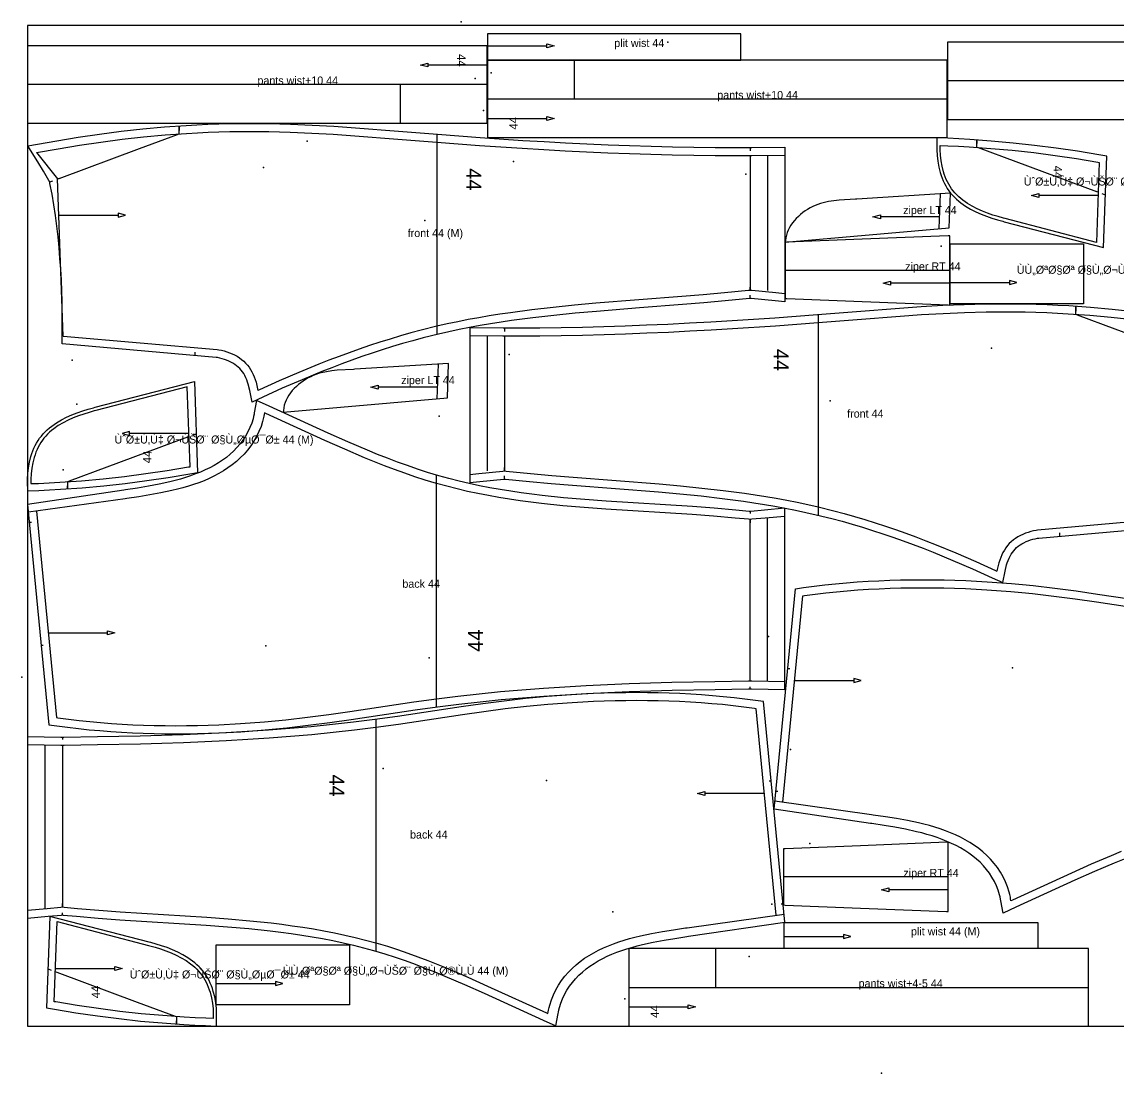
# Model space of a CAD drawing. Header units: millimetres. Extents: x -8 to 2840, y -70 to 1546.
# Drawn here: x -8 to 1635, y -70 to 1505 of the extents above; entities that cross this region are included whole.
import ezdxf

# ---------------------------------------------------------------- set-up
doc = ezdxf.new("R2010")
doc.units = ezdxf.units.MM
for name, color, linetype in [('BORDER', 4, 'Continuous'), ('CUT', 7, 'Continuous'), ('GRAIN', 5, 'Continuous'), ('INTERNAL', 8, 'Continuous'), ('MARK', 6, 'Continuous'), ('NOTCH', 1, 'Continuous'), ('PIECE_NAME', 2, 'Continuous'), ('SEAM', 3, 'Continuous'), ('TEXT', 2, 'Continuous')]:
    doc.layers.add(name, color=color, linetype=linetype)

msp = doc.modelspace()

# ---------------------------------------------------------------- linework, layer by layer
at = {"layer": 'BORDER'}
msp.add_lwpolyline([(0, 0), (2840.2, 0), (2840.2, 1500), (0, 1500)], close=True, dxfattribs=at)
at = {"layer": 'CUT'}
for points in [[(689.6, 1448.1), (1069.6, 1448.1), (1069.6, 1487.1), (689.6, 1487.1)], [(689.2, 1411.4), (689.2, 1469.4), (0.2, 1469.4), (0.2, 1411.4), (0.2, 1353.4), (689.2, 1353.4)], [(2068, 1417), (2068, 1475), (1379, 1475), (1379, 1417), (1379, 1359), (2068, 1359)], [(689.6, 1389.7), (689.6, 1331.7), (1378.6, 1331.7), (1378.6, 1389.7), (1378.6, 1447.7), (689.6, 1447.7)], [(0.3, 1319.4), (43.9, 1327), (75.9, 1332.3), (108.1, 1337.1), (140.4, 1341.2), (172.8, 1344.8), (205.3, 1347.7), (237.7, 1350), (254, 1350.9), (270.3, 1351.7), (286.6, 1352.3), (302.9, 1352.7), (319.2, 1353), (345.6, 1353), (361.9, 1352.8), (394.4, 1352), (426.8, 1350.5), (459.2, 1348.7), (491.5, 1346.5), (556.1, 1341.5), (614.5, 1336.7), (678.5, 1332), (742.6, 1327.7), (774.6, 1325.8), (806.6, 1324.1), (838.7, 1322.6), (870.7, 1321.2), (902.7, 1320), (934.8, 1319), (966.8, 1318.1), (998.9, 1317.5), (1030.9, 1317), (1081.1, 1316.8), (1083.5, 1316.8), (1085.9, 1316.8), (1135.5, 1317.5), (1135.5, 1085.6), (1120.9, 1086.9), (1084.8, 1090.6), (1083.5, 1090.7), (1082.3, 1090.6), (1046.1, 1086.9), (1013.9, 1084.1), (981.7, 1081.4), (917.3, 1076.5), (853, 1071.4), (821, 1068.6), (789.1, 1065.4), (757.3, 1061.7), (725.6, 1057.5), (709.9, 1055.2), (694.1, 1052.7), (678.5, 1050), (662.8, 1047.2), (647.3, 1044.1), (631.7, 1040.8), (616.3, 1037.3), (593.1, 1031.5), (577.7, 1027.4), (562.3, 1023), (547, 1018.5), (531.8, 1013.7), (516.6, 1008.7), (501.4, 1003.5), (486.3, 998.1), (471.2, 992.6), (456.2, 986.9), (441.3, 981), (411.5, 968.8), (382, 956.1), (352.7, 942.9), (336.7, 935.5), (333.3, 952.6), (331, 962), (330, 965.3), (328.7, 968.7), (327.3, 971.9), (325.8, 975), (324.2, 978), (322.4, 980.7), (320.4, 983.3), (318.3, 985.6), (316, 987.8), (313.5, 989.9), (310.9, 991.9), (308, 993.7), (304.9, 995.3), (301.8, 996.8), (298.5, 998.2), (295.1, 999.4), (291.7, 1000.4), (288.2, 1001.3), (284.6, 1002), (282.9, 1002.3), (51.8, 1022.5), (51.9, 1025), (52, 1037.2), (52, 1069.6), (51.7, 1085.8), (51.3, 1102), (50.7, 1118.3), (49.8, 1134.5), (48.7, 1150.7), (47.4, 1166.9), (45.8, 1183), (44, 1199.1), (41.9, 1215.2), (39.5, 1231.2), (36.8, 1247.2), (33.7, 1263.1), (33.3, 1265.4), (32.1, 1267.5), (24, 1281.5), (15.7, 1295.4), (7.1, 1309.1)], [(1618.1, 1303.9), (1606.2, 1306), (1574.2, 1311.3), (1542, 1316), (1509.7, 1320.2), (1477.4, 1323.7), (1444.9, 1326.7), (1412.5, 1329), (1396.2, 1329.9), (1379.9, 1330.7), (1363.4, 1331.3), (1363.3, 1317.6), (1363.3, 1313.4), (1363.7, 1304.9), (1364.7, 1296.3), (1366.2, 1287.7), (1368.3, 1279.3), (1369.7, 1275.1), (1371.1, 1271.1), (1372.8, 1267.1), (1374.6, 1263.2), (1376.7, 1259.4), (1378.9, 1255.7), (1381.3, 1252.1), (1383.9, 1248.7), (1386.7, 1245.5), (1389.7, 1242.4), (1392.8, 1239.4), (1396, 1236.6), (1399.4, 1233.9), (1406.4, 1229), (1413.8, 1224.5), (1421.6, 1220.6), (1429.5, 1217), (1437.6, 1213.8), (1445.8, 1211), (1453.9, 1208.5), (1461.9, 1206.3), (1464.3, 1205.7), (1613.2, 1166.9)], [(1383.8, 1248.3), (1243.5, 1239.5), (1241.1, 1239.4), (1216.8, 1237.9), (1208.7, 1237.1), (1200.7, 1235.9), (1192.7, 1234.1), (1188.8, 1233), (1184.8, 1231.6), (1180.9, 1230.1), (1177.1, 1228.4), (1173.2, 1226.4), (1169.5, 1224.2), (1165.8, 1221.9), (1162.3, 1219.3), (1158.9, 1216.6), (1155.6, 1213.7), (1152.5, 1210.6), (1149.6, 1207.4), (1146.9, 1204.1), (1144.5, 1200.6), (1142.3, 1197), (1140.5, 1193.3), (1138.9, 1189.5), (1137.6, 1185.6), (1136.7, 1181.7), (1136.2, 1177.7), (1135.9, 1175.2), (1381.9, 1196.7)], [(1382.8, 1184.8), (1380.4, 1184.7), (1251.3, 1179.4), (1138.4, 1174.9), (1135.9, 1174.8), (1135.9, 1132.8), (1135.9, 1090.8), (1138.4, 1090.7), (1251.3, 1086.1), (1380.4, 1080.9), (1382.8, 1080.8), (1382.8, 1132.8)], [(1583.2, 1172.7), (1583.2, 1082.7), (1383.2, 1082.7), (1383.2, 1172.7)], [(631.2, 993.4), (490.9, 984.6), (488.6, 984.4), (464.2, 983), (456.1, 982.2), (448.1, 980.9), (440.1, 979.2), (436.2, 978), (432.2, 976.7), (428.3, 975.2), (424.5, 973.4), (420.7, 971.5), (416.9, 969.3), (413.2, 966.9), (409.7, 964.4), (406.3, 961.6), (403, 958.7), (399.9, 955.7), (397, 952.5), (394.4, 949.1), (391.9, 945.7), (389.8, 942.1), (387.9, 938.4), (386.3, 934.6), (385, 930.7), (384.1, 926.7), (383.6, 922.7), (383.4, 920.2), (629.4, 941.8)], [(255, 829.3), (243.1, 827.2), (211.1, 822), (178.9, 817.2), (146.6, 813.1), (114.3, 809.5), (81.8, 806.6), (49.4, 804.3), (33.1, 803.3), (16.8, 802.6), (0.3, 802), (0.2, 815.7), (0.2, 819.9), (0.6, 828.4), (1.6, 837), (3.1, 845.5), (5.2, 853.9), (6.6, 858.1), (8, 862.2), (9.7, 866.2), (11.5, 870.1), (13.6, 873.9), (15.8, 877.6), (18.2, 881.1), (20.8, 884.5), (23.6, 887.8), (26.6, 890.9), (29.7, 893.8), (32.9, 896.6), (36.3, 899.3), (43.3, 904.3), (50.7, 908.7), (58.5, 912.7), (66.4, 916.3), (74.5, 919.4), (82.7, 922.3), (90.8, 924.8), (98.8, 927), (101.2, 927.6), (250.1, 966.4)], [(343.3, 938), (340, 919.5), (339.6, 917.2), (338.9, 913.7), (338.1, 910.5), (336.1, 903.7), (333.5, 897.1), (330.4, 890.7), (326.9, 884.4), (322.9, 878.3), (318.6, 872.6), (313.9, 867.1), (309, 862), (303.7, 857.1), (298.1, 852.5), (292.3, 848.3), (286.2, 844.2), (279.8, 840.4), (273.2, 836.9), (266.3, 833.6), (259.2, 830.5), (252, 827.6), (244.5, 824.9), (237, 822.4), (229.2, 820.1), (221.4, 818), (213.5, 816), (197.4, 812.4), (181.2, 809.3), (164.9, 806.6), (146.9, 803.9), (144.6, 803.5), (0.2, 782.1), (32.2, 451.8), (44, 450.2), (60.1, 448), (76.2, 446.1), (92.4, 444.4), (108.6, 443), (124.8, 441.7), (141.1, 440.6), (157.3, 439.8), (173.6, 439.1), (189.9, 438.7), (206.1, 438.4), (222.4, 438.3), (238.7, 438.4), (254.9, 438.7), (271.2, 439.1), (287.5, 439.7), (319.9, 441.4), (356.2, 444.1), (372.5, 445.6), (388.7, 447.2), (420.9, 451), (453.1, 455.2), (485.2, 459.8), (581, 474.2), (614.8, 478.8), (646.6, 482.8), (678.4, 486.3), (710.2, 489.5), (742.1, 492.2), (774.1, 494.7), (806.1, 496.8), (838.1, 498.6), (870.2, 500.1), (902.2, 501.4), (934.3, 502.5), (966.4, 503.4), (1030.7, 504.7), (1080.9, 505.4), (1083.3, 505.4), (1085.6, 505.4), (1135.3, 504.7), (1135.3, 719.4), (1135.3, 776.2), (1104.7, 773.6), (1084.6, 771.6), (1083.3, 771.5), (1082, 771.6), (1061.8, 773.6), (1029.5, 776.3), (997.1, 778.7), (867.7, 786.9), (835.6, 789.3), (803.6, 792.1), (771.7, 795.5), (755.9, 797.4), (740.1, 799.5), (724.4, 801.8), (708.8, 804.3), (693.2, 807.1), (677.7, 810.1), (662.3, 813.4), (647, 816.9), (631.7, 820.8), (616.6, 824.9), (599.5, 830), (584.5, 834.9), (569.5, 840.1), (554.5, 845.5), (539.6, 851.2), (524.7, 857), (509.9, 863.1), (480.3, 875.8), (450.8, 888.9), (362.4, 929.3)], [(792.1, 0.3), (795.4, 18.8), (795.8, 21.1), (796.5, 24.6), (797.3, 27.8), (799.4, 34.6), (802, 41.1), (805.1, 47.6), (808.6, 53.9), (812.6, 59.9), (816.9, 65.7), (821.5, 71.1), (826.5, 76.3), (831.8, 81.1), (837.3, 85.7), (843.2, 90), (849.3, 94), (855.7, 97.8), (862.3, 101.4), (869.2, 104.7), (876.2, 107.8), (883.5, 110.7), (890.9, 113.3), (898.5, 115.8), (906.2, 118.1), (914.1, 120.3), (921.9, 122.3), (938.1, 125.8), (954.3, 128.9), (970.5, 131.6), (988.6, 134.4), (990.9, 134.7), (1135.2, 156.1), (1103.2, 486.4), (1091.4, 488.1), (1075.4, 490.2), (1059.2, 492.1), (1043, 493.8), (1026.8, 495.3), (1010.6, 496.5), (994.4, 497.6), (978.1, 498.5), (961.9, 499.1), (945.6, 499.6), (929.3, 499.8), (913.1, 499.9), (896.8, 499.8), (880.5, 499.6), (864.3, 499.1), (848, 498.5), (815.6, 496.8), (779.2, 494.1), (763, 492.7), (746.8, 491), (714.5, 487.3), (682.4, 483), (650.3, 478.4), (554.5, 464.1), (520.6, 459.4), (488.9, 455.5), (457.1, 451.9), (425.2, 448.8), (393.3, 446), (361.4, 443.6), (329.4, 441.5), (297.3, 439.7), (265.3, 438.1), (233.2, 436.8), (201.1, 435.7), (169, 434.8), (104.8, 433.5), (54.5, 432.9), (52.2, 432.8), (49.9, 432.9), (0.2, 433.5), (0.2, 218.8), (0.2, 162.1), (30.8, 164.7), (50.9, 166.6), (52.2, 166.8), (53.5, 166.6), (73.6, 164.7), (105.9, 161.9), (138.3, 159.6), (267.8, 151.4), (299.9, 149), (331.9, 146.2), (363.8, 142.8), (379.6, 140.9), (395.3, 138.8), (411, 136.4), (426.7, 133.9), (442.3, 131.2), (457.8, 128.2), (473.2, 124.9), (488.5, 121.3), (503.7, 117.5), (518.9, 113.3), (535.9, 108.2), (551, 103.3), (566, 98.2), (580.9, 92.8), (595.8, 87.1), (610.7, 81.2), (625.5, 75.1), (655.2, 62.5), (684.7, 49.3), (773, 8.9)], [(1380, 275.7), (1377.6, 275.6), (1248.6, 270.3), (1135.7, 265.8), (1133.2, 265.7), (1133.2, 223.7), (1133.2, 181.7), (1135.7, 181.6), (1248.6, 177), (1377.6, 171.8), (1380, 171.7), (1380, 223.7)], [(28.7, 27.5), (40.6, 25.5), (72.6, 20.2), (104.8, 15.4), (137.1, 11.3), (169.4, 7.7), (201.9, 4.8), (234.3, 2.5), (250.6, 1.6), (266.9, 0.8), (283.4, 0.2), (283.5, 13.9), (283.5, 18.1), (283.1, 26.6), (282.1, 35.2), (280.6, 43.8), (278.5, 52.1), (277.1, 56.3), (275.7, 60.4), (274, 64.4), (272.2, 68.3), (270.1, 72.1), (267.9, 75.8), (265.5, 79.3), (262.9, 82.8), (260.1, 86), (257.1, 89.1), (254, 92.1), (250.8, 94.9), (247.4, 97.6), (240.4, 102.5), (233, 106.9), (225.2, 110.9), (217.3, 114.5), (209.2, 117.7), (201, 120.5), (192.9, 123), (184.9, 125.2), (182.5, 125.8), (33.6, 164.6)], [(1134.5, 155.6), (1514.5, 155.6), (1514.5, 116.6), (1134.5, 116.6)], [(482.9, 122.1), (482.9, 32.1), (282.9, 32.1), (282.9, 122.1)], [(901.4, 58.2), (901.4, 0.2), (1590.4, 0.2), (1590.4, 58.2), (1590.4, 116.2), (901.4, 116.2)]]:
    msp.add_lwpolyline(points, close=True, dxfattribs=at)
for points in [[(1658.4, 1070.5), (1626, 1074.1), (1593.5, 1077), (1561, 1079.4), (1544.7, 1080.3), (1528.5, 1081), (1512.2, 1081.6), (1495.9, 1082), (1479.6, 1082.3), (1453.2, 1082.3), (1436.9, 1082.1), (1404.4, 1081.3), (1372, 1079.9), (1339.6, 1078), (1307.2, 1075.8), (1242.7, 1070.8), (1184.3, 1066.1), (1120.3, 1061.3), (1056.2, 1057.1), (1024.2, 1055.2), (992.2, 1053.5), (960.1, 1051.9), (928.1, 1050.5), (896, 1049.3), (864, 1048.3), (831.9, 1047.4), (799.9, 1046.8), (767.8, 1046.4), (717.7, 1046.1), (715.3, 1046.1), (712.9, 1046.1), (663.3, 1046.8), (663.3, 815), (677.9, 816.3), (714, 819.9), (715.3, 820), (716.5, 819.9), (752.6, 816.3), (784.9, 813.4), (817.1, 810.8), (881.5, 805.9), (945.8, 800.8), (977.8, 797.9), (1009.7, 794.7), (1041.5, 791), (1073.2, 786.9), (1088.9, 784.5), (1104.6, 782), (1120.3, 779.4), (1135.9, 776.5), (1151.5, 773.4), (1167, 770.1), (1182.5, 766.6), (1205.7, 760.8), (1221.1, 756.7), (1236.4, 752.4), (1251.8, 747.8), (1267, 743), (1282.2, 738), (1297.4, 732.8), (1312.5, 727.5), (1327.6, 721.9), (1342.6, 716.2), (1357.5, 710.3), (1387.3, 698.1), (1416.8, 685.4), (1446.1, 672.2), (1462, 664.9), (1465.5, 682), (1467.8, 691.3), (1468.8, 694.6), (1470.1, 698), (1471.4, 701.2), (1473, 704.3), (1474.6, 707.3), (1476.4, 710), (1478.4, 712.6), (1480.5, 715), (1482.7, 717.2), (1485.2, 719.2), (1487.9, 721.2), (1490.8, 723), (1493.8, 724.6), (1497, 726.2), (1500.3, 727.5), (1503.7, 728.7), (1507.1, 729.7), (1510.6, 730.6), (1514.2, 731.3), (1515.9, 731.6), (1747, 751.8)], [(1643.8, 250.5), (1629, 244.4), (1599.4, 231.7), (1569.9, 218.6), (1481.5, 178.2), (1462.4, 169.6), (1459.1, 188), (1458.7, 190.3), (1458, 193.8), (1457.2, 197), (1455.1, 203.8), (1452.5, 210.4), (1449.5, 216.9), (1445.9, 223.1), (1442, 229.2), (1437.6, 235), (1433, 240.4), (1428, 245.6), (1422.7, 250.4), (1417.2, 255), (1411.3, 259.3), (1405.2, 263.3), (1398.8, 267.1), (1392.2, 270.6), (1385.4, 273.9), (1378.3, 277), (1371, 279.9), (1363.6, 282.6), (1356, 285.1), (1348.3, 287.4), (1340.5, 289.6), (1332.6, 291.5), (1316.4, 295.1), (1300.2, 298.2), (1284, 300.9), (1266, 303.7), (1263.6, 304), (1119.3, 325.4), (1151.3, 655.7), (1163.1, 657.3), (1179.2, 659.5), (1195.3, 661.4), (1211.5, 663.1), (1227.7, 664.6), (1243.9, 665.8), (1260.1, 666.9), (1276.4, 667.7), (1292.6, 668.4), (1308.9, 668.8), (1325.2, 669.1), (1341.5, 669.2), (1357.7, 669.1), (1374, 668.8), (1390.3, 668.4), (1406.5, 667.8), (1438.9, 666.1), (1475.3, 663.4), (1491.5, 662), (1507.8, 660.3), (1540, 656.5), (1572.2, 652.3), (1604.2, 647.7), (1700, 633.3)]]:
    msp.add_lwpolyline(points, dxfattribs=at)
at = {"layer": 'GRAIN'}
for points in [[(690.6, 1469.2), (778.6, 1469.2), (778.6, 1472.2), (789.6, 1469.2), (778.6, 1466.2), (778.6, 1469.2)], [(688.2, 1440.6), (600.2, 1440.6), (600.2, 1437.7), (589.2, 1440.6), (600.2, 1443.6), (600.2, 1440.6)], [(690.6, 1360.4), (778.6, 1360.4), (778.6, 1363.4), (789.6, 1360.4), (778.6, 1357.5), (778.6, 1360.4)], [(1604, 1245), (1516, 1245), (1516, 1242.1), (1505, 1245), (1516, 1248), (1516, 1245)], [(48, 1215.6), (136, 1215.6), (136, 1212.7), (147, 1215.6), (136, 1218.6), (136, 1215.6)], [(1366.5, 1212.8), (1278.5, 1212.8), (1278.5, 1209.8), (1267.5, 1212.8), (1278.5, 1215.8), (1278.5, 1212.8)], [(1384.2, 1114.7), (1472.2, 1114.7), (1472.2, 1111.7), (1483.1, 1114.7), (1472.2, 1117.7), (1472.2, 1114.7)], [(1381.8, 1113.5), (1293.8, 1113.5), (1293.8, 1110.5), (1282.8, 1113.5), (1293.8, 1116.5), (1293.8, 1113.5)], [(613.9, 957.9), (525.9, 957.9), (525.9, 954.9), (514.9, 957.9), (525.9, 960.8), (525.9, 957.9)], [(240.9, 888.2), (152.9, 888.2), (152.9, 891.2), (141.9, 888.2), (152.9, 885.2), (152.9, 888.2)], [(31.9, 589.5), (119.9, 589.5), (119.9, 592.5), (130.9, 589.5), (119.9, 586.5), (119.9, 589.5)], [(1151, 518), (1239, 518), (1239, 515.1), (1250, 518), (1239, 521), (1239, 518)], [(1103.5, 348.8), (1015.5, 348.8), (1015.5, 345.8), (1004.5, 348.8), (1015.5, 351.7), (1015.5, 348.8)], [(1379, 204.4), (1291, 204.4), (1291, 201.4), (1280, 204.4), (1291, 207.4), (1291, 204.4)], [(1135.5, 134.5), (1223.5, 134.5), (1223.5, 131.5), (1234.5, 134.5), (1223.5, 137.4), (1223.5, 134.5)], [(42.8, 86.4), (130.8, 86.4), (130.8, 89.4), (141.8, 86.4), (130.8, 83.4), (130.8, 86.4)], [(283.9, 64.1), (371.9, 64.1), (371.9, 61.1), (382.9, 64.1), (371.9, 67), (371.9, 64.1)], [(902.4, 29), (990.4, 29), (990.4, 31.9), (1001.4, 29), (990.4, 26), (990.4, 29)]]:
    msp.add_lwpolyline(points, dxfattribs=at)
at = {"layer": 'INTERNAL'}
for points in [[(819.6, 1447.7), (819.6, 1389.7)], [(2068, 1417), (1379, 1417)], [(689.2, 1411.4), (0.2, 1411.4)], [(559.2, 1353.4), (559.2, 1411.4)], [(689.6, 1389.7), (1378.6, 1389.7)], [(227.1, 1337.2), (227.1, 1349.3)], [(227.1, 1347.6), (227.1, 1342.6)], [(45.1, 1269.8), (47.4, 1270.6), (168.1, 1315.4), (224.7, 1336.4), (227.1, 1337.2)], [(613.5, 1336.8), (613.5, 1036.6)], [(1423.2, 1317.2), (1423.2, 1328.2)], [(1605.2, 1249.8), (1602.9, 1250.6), (1482.2, 1295.4), (1425.6, 1316.3), (1423.2, 1317.2)], [(1083.5, 1304.8), (1083.5, 1102.8)], [(1109.5, 1305.1), (1109.5, 1102.8)], [(1366.9, 1195.4), (1368.7, 1247.3)], [(1382.8, 1132.8), (1135.9, 1132.8)], [(1571.7, 1066.6), (1571.7, 1078.6)], [(1571.7, 1076.9), (1571.7, 1071.9)], [(1185.3, 1066.2), (1185.3, 765.9)], [(1753.7, 999.1), (1751.4, 1000), (1630.7, 1044.7), (1574.1, 1065.7), (1571.7, 1066.6)], [(689.3, 1034.5), (689.3, 832.1)], [(715.3, 1034.1), (715.3, 832.1)], [(614.3, 940.4), (616.1, 992.4)], [(242.1, 883.5), (239.8, 882.6), (119.1, 837.9), (62.5, 816.9), (60.1, 816)], [(613.3, 766.4), (613.3, 825.9)], [(60.1, 816), (60.1, 805)], [(613.3, 478.6), (613.3, 766.4)], [(1083.3, 719.4), (1083.3, 759.4)], [(1109.3, 719.4), (1109.3, 761.9)], [(1083.3, 517.4), (1083.3, 719.4)], [(1109.3, 517.1), (1109.3, 719.4)], [(522.2, 459.6), (522.2, 171.8)], [(26.2, 421.2), (26.2, 218.8)], [(52.2, 420.8), (52.2, 218.8)], [(26.2, 218.8), (26.2, 176.3)], [(52.2, 218.8), (52.2, 178.8)], [(1380, 223.7), (1133.2, 223.7)], [(522.2, 171.8), (522.2, 112.3)], [(1031.4, 116.2), (1031.4, 58.2)], [(41.6, 81.7), (43.9, 80.9), (164.6, 36.1), (221.2, 15.1), (223.6, 14.3)], [(901.4, 58.2), (1590.4, 58.2)], [(223.6, 14.3), (223.6, 3.2)]]:
    msp.add_lwpolyline(points, dxfattribs=at)
at = {"layer": 'MARK'}
for p in [(650.2, 1505.2), (959.7, 1474.7), (671.1, 1420.6), (695, 1428.7), (683.8, 1372.4), (419.1, 1326.4), (353.6, 1286.9), (728.6, 1295.9), (1076.9, 1277.2), (595.7, 1207.7), (1369.6, 1169), (721.9, 1006.5), (1445.1, 1016.2), (66.7, 998), (1203.1, 937.1), (73.8, 932.1), (617, 914.1), (53.6, 833.8), (1110.7, 584.2), (357.3, 570.3), (602.2, 551.9), (1476.4, 537.2), (-8.4, 523.3), (1143.8, 414.9), (533.3, 386.3), (778.1, 368), (1172.7, 273.7), (1116, 183.1), (877.7, 171.4), (1081.8, 104.4), (895.6, 40.9), (1280.4, -70.3)]:
    msp.add_point(p, dxfattribs=at)
at = {"layer": 'NOTCH'}
for points in [[(227.1, 1349.3), (227.1, 1344.3)], [(1083.5, 1316.8), (1083.5, 1311.8)], [(1423.2, 1328.2), (1423.2, 1323.2)], [(33.3, 1265.4), (38, 1267.2)], [(1616, 1245.7), (1611.3, 1247.5)], [(1083.5, 1090.7), (1083.5, 1095.7)], [(1571.7, 1078.6), (1571.7, 1073.6)], [(715.3, 1046.1), (715.3, 1041.1)], [(251.1, 1005.1), (251.1, 1010.1)], [(252.9, 887.5), (248.2, 885.8)], [(715.3, 820), (715.3, 825)], [(60.1, 805), (60.1, 810)], [(1083.3, 771.5), (1083.3, 768.5)], [(2.8, 755.2), (5.8, 755.2)], [(1547.7, 734.4), (1547.7, 739.4)], [(20.7, 571.3), (23.7, 571.3)], [(1139.7, 536.2), (1142.7, 536.2)], [(1083.3, 505.4), (1083.3, 508.4)], [(52.2, 432.8), (52.2, 429.8)], [(1114.8, 367), (1111.8, 367)], [(1121.9, 352.3), (1124.9, 352.3)], [(1132.6, 183), (1129.6, 183)], [(52.2, 166.8), (52.2, 169.8)], [(30.8, 85.7), (35.5, 84)], [(223.6, 3.2), (223.6, 8.2)]]:
    msp.add_lwpolyline(points, dxfattribs=at)
at = {"layer": 'SEAM'}
for points in [[(13.4, 1309.5), (45.9, 1315.2), (77.8, 1320.5), (109.7, 1325.2), (141.8, 1329.3), (174, 1332.8), (206.2, 1335.8), (238.5, 1338.1), (254.6, 1339), (270.8, 1339.7), (287, 1340.3), (303.1, 1340.7), (319.3, 1341), (345.5, 1341), (361.7, 1340.8), (393.9, 1340), (426.2, 1338.6), (458.4, 1336.7), (490.7, 1334.5), (555.1, 1329.5), (613.5, 1324.8), (677.7, 1320), (741.8, 1315.8), (773.9, 1313.9), (806, 1312.1), (838.1, 1310.6), (870.2, 1309.2), (902.3, 1308), (934.4, 1307), (966.6, 1306.1), (998.7, 1305.5), (1030.8, 1305), (1081, 1304.8), (1083.5, 1304.8), (1086, 1304.8), (1135.5, 1305.5)], [(13.4, 1309.5), (45.1, 1269.8)], [(1083.5, 1304.8), (1083.5, 1299.8)], [(45.1, 1269.8), (49.8, 1271.5)], [(53.5, 1034.4), (45.1, 1269.8)], [(1605.2, 1249.8), (1600.5, 1251.5)], [(1135.5, 1097.7), (1122, 1098.9), (1086, 1102.5), (1083.5, 1102.8), (1081, 1102.5), (1045, 1098.9), (1012.9, 1096), (980.7, 1093.4), (916.3, 1088.5), (852, 1083.4), (819.8, 1080.5), (787.8, 1077.3), (755.8, 1073.6), (723.9, 1069.4), (708.1, 1067.1), (692.2, 1064.6), (676.4, 1061.9), (660.6, 1059), (644.9, 1055.9), (629.2, 1052.5), (613.5, 1049), (590.1, 1043.1), (574.5, 1039), (559, 1034.6), (543.5, 1029.9), (528.1, 1025.1), (512.7, 1020.1), (497.4, 1014.8), (482.2, 1009.4), (467, 1003.8), (451.9, 998.1), (436.8, 992.2), (406.8, 979.9), (377.1, 967.1), (347.7, 953.8), (345.5, 952.8)], [(1083.5, 1102.8), (1083.5, 1107.8)], [(1656.9, 1058.6), (1624.8, 1062.2), (1592.6, 1065.1), (1560.3, 1067.4), (1544.1, 1068.3), (1528, 1069), (1511.8, 1069.6), (1495.7, 1070), (1479.5, 1070.3), (1453.3, 1070.3), (1437.1, 1070.1), (1404.8, 1069.3), (1372.6, 1067.9), (1340.3, 1066), (1308.1, 1063.9), (1243.7, 1058.8), (1185.3, 1054.1), (1121.1, 1049.3), (1057, 1045.1), (1024.9, 1043.2), (992.8, 1041.5), (960.7, 1039.9), (928.6, 1038.5), (896.4, 1037.3), (864.3, 1036.3), (832.2, 1035.4), (800.1, 1034.8), (768, 1034.4), (717.8, 1034.1), (715.3, 1034.1), (712.8, 1034.1), (663.3, 1034.8)], [(53.5, 1034.4), (284.4, 1014.2), (286.8, 1013.8), (290.8, 1013), (294.8, 1012), (298.8, 1010.8), (302.8, 1009.4), (306.6, 1007.8), (310.4, 1006), (314.1, 1004), (317.6, 1001.8), (320.9, 999.4), (324.1, 996.8), (327, 993.9), (329.7, 990.9), (332.2, 987.6), (334.4, 984.2), (336.4, 980.6), (338.3, 976.9), (339.9, 973.1), (341.3, 969.2), (342.6, 965.2), (345, 955.2), (345.5, 952.8)], [(715.3, 1034.1), (715.3, 1029.1)], [(355.3, 919.4), (354.8, 916.7), (354.3, 914.4), (353.5, 910.4), (352.5, 906.5), (350.1, 898.8), (347, 891.2), (343.5, 883.9), (339.4, 876.8), (334.9, 869.9), (329.9, 863.5), (324.6, 857.4), (319, 851.6), (313.1, 846.3), (306.9, 841.3), (300.4, 836.6), (293.7, 832.2), (286.7, 828.1), (279.5, 824.4), (272.2, 820.9), (264.6, 817.6), (256.9, 814.6), (249, 811.9), (241.1, 809.3), (233, 807), (224.8, 804.8), (216.6, 802.8), (200.1, 799.3), (183.5, 796.2), (167, 793.6), (148.8, 791), (146.4, 790.6), (1.4, 770.2)], [(1135.3, 764.1), (1105.8, 761.6), (1085.7, 759.7), (1083.3, 759.4), (1080.8, 759.7), (1060.7, 761.6), (1028.6, 764.4), (996.3, 766.7), (866.9, 774.9), (834.6, 777.3), (802.4, 780.1), (770.3, 783.5), (754.4, 785.5), (738.5, 787.6), (722.6, 789.9), (706.8, 792.5), (691, 795.3), (675.3, 798.3), (659.7, 801.6), (644.1, 805.3), (628.7, 809.2), (613.3, 813.4), (596, 818.6), (580.7, 823.5), (565.5, 828.7), (550.3, 834.2), (535.3, 840), (520.3, 845.9), (505.3, 852), (475.5, 864.8), (445.9, 878), (357.4, 918.4), (355.3, 919.4)], [(242.1, 883.5), (237.4, 881.7)], [(663.3, 827), (676.7, 828.2), (712.8, 831.8), (715.3, 832.1), (717.7, 831.8), (753.8, 828.2), (785.9, 825.3), (818, 822.7), (882.4, 817.8), (946.8, 812.7), (978.9, 809.8), (1011, 806.6), (1043, 803), (1074.8, 798.7), (1090.7, 796.4), (1106.6, 793.9), (1122.4, 791.2), (1138.2, 788.3), (1153.9, 785.2), (1169.6, 781.9), (1185.3, 778.3), (1208.7, 772.5), (1224.3, 768.3), (1239.8, 763.9), (1255.3, 759.3), (1270.7, 754.4), (1286, 749.4), (1301.3, 744.2), (1316.6, 738.7), (1331.8, 733.2), (1346.9, 727.4), (1362, 721.5), (1391.9, 709.2), (1421.6, 696.4), (1451.1, 683.1), (1453.3, 682.1)], [(715.3, 832.1), (715.3, 837.1)], [(13.3, 771.9), (43.3, 462.4)], [(1083.3, 759.4), (1083.3, 754.4)], [(1745.3, 763.7), (1514.3, 743.5), (1512, 743.1), (1508, 742.3), (1504, 741.3), (1500, 740.1), (1496, 738.7), (1492.2, 737.1), (1488.4, 735.3), (1484.7, 733.3), (1481.2, 731.1), (1477.9, 728.7), (1474.7, 726.1), (1471.8, 723.3), (1469.1, 720.2), (1466.6, 717), (1464.4, 713.5), (1462.3, 709.9), (1460.5, 706.2), (1458.9, 702.4), (1457.5, 698.5), (1456.2, 694.6), (1453.8, 684.6), (1453.3, 682.1)], [(1132.3, 335.6), (1162.3, 645.1)], [(1162.3, 645.1), (1164.7, 645.4), (1180.6, 647.6), (1196.6, 649.5), (1212.6, 651.1), (1228.7, 652.6), (1244.8, 653.8), (1260.8, 654.9), (1276.9, 655.7), (1293.1, 656.4), (1309.2, 656.8), (1325.3, 657.1), (1341.5, 657.2), (1357.6, 657.1), (1373.7, 656.8), (1389.9, 656.4), (1406, 655.8), (1438.2, 654.1), (1474.3, 651.4), (1490.4, 650), (1506.5, 648.4), (1538.5, 644.6), (1570.5, 640.4), (1602.5, 635.8), (1698.3, 621.5)], [(43.3, 462.4), (45.6, 462.1), (61.6, 460), (77.6, 458.1), (93.6, 456.4), (109.6, 454.9), (125.7, 453.7), (141.8, 452.6), (157.9, 451.8), (174, 451.1), (190.1, 450.7), (206.3, 450.4), (222.4, 450.3), (238.5, 450.4), (254.7, 450.7), (270.8, 451.1), (286.9, 451.7), (319.1, 453.4), (355.3, 456.1), (371.3, 457.5), (387.4, 459.1), (419.5, 462.9), (451.5, 467.1), (483.4, 471.7), (579.3, 486), (613.3, 490.7), (645.2, 494.7), (677.1, 498.3), (709.1, 501.4), (741.2, 504.2), (773.3, 506.6), (805.4, 508.7), (837.5, 510.6), (869.6, 512.1), (901.8, 513.4), (934, 514.5), (966.1, 515.4), (1030.5, 516.7), (1080.8, 517.4), (1083.3, 517.4), (1085.8, 517.4), (1135.3, 516.7)], [(1083.3, 517.4), (1083.3, 522.4)], [(1092.2, 475.8), (1089.8, 476.2), (1073.9, 478.3), (1057.9, 480.2), (1041.9, 481.9), (1025.8, 483.3), (1009.8, 484.6), (993.7, 485.6), (977.6, 486.5), (961.5, 487.1), (945.3, 487.6), (929.2, 487.8), (913.1, 487.9), (896.9, 487.8), (880.8, 487.6), (864.7, 487.1), (848.5, 486.5), (816.3, 484.8), (780.2, 482.2), (764.1, 480.7), (748.1, 479.1), (716, 475.4), (684, 471.1), (652, 466.5), (556.2, 452.2), (522.2, 447.5), (490.3, 443.5), (458.3, 440), (426.3, 436.8), (394.3, 434.1), (362.2, 431.6), (330.1, 429.5), (298, 427.7), (265.8, 426.1), (233.7, 424.8), (201.5, 423.7), (169.3, 422.8), (105, 421.5), (54.7, 420.9), (52.2, 420.8), (49.7, 420.9), (0.2, 421.5)], [(1122.2, 166.3), (1092.2, 475.8)], [(52.2, 420.8), (52.2, 415.8)], [(1474.3, 188.1), (1473.8, 190.8), (1473.4, 193.1), (1472.6, 197.1), (1471.6, 201), (1469.1, 208.7), (1466.1, 216.3), (1462.5, 223.7), (1458.4, 230.8), (1453.9, 237.6), (1449, 244), (1443.7, 250.1), (1438.1, 255.9), (1432.2, 261.2), (1426, 266.3), (1419.5, 270.9), (1412.7, 275.3), (1405.8, 279.4), (1398.6, 283.1), (1391.2, 286.6), (1383.7, 289.9), (1376, 292.9), (1368.1, 295.7), (1360.1, 298.2), (1352.1, 300.6), (1343.9, 302.7), (1335.7, 304.7), (1319.1, 308.2), (1302.6, 311.3), (1286.1, 313.9), (1267.9, 316.5), (1265.4, 316.9), (1120.4, 337.3)], [(1639.3, 261.6), (1624.4, 255.5), (1594.6, 242.7), (1564.9, 229.5), (1476.5, 189.1), (1474.3, 188.1)], [(52.2, 178.8), (52.2, 183.8)], [(0.2, 174.1), (29.7, 176.6), (49.7, 178.6), (52.2, 178.8), (54.7, 178.6), (74.7, 176.6), (106.9, 173.9), (139.1, 171.5), (268.6, 163.4), (300.9, 160.9), (333.1, 158.1), (365.1, 154.7), (381.1, 152.8), (397, 150.6), (412.9, 148.3), (428.7, 145.8), (444.4, 143), (460.1, 139.9), (475.8, 136.6), (491.3, 133), (506.8, 129.1), (522.2, 124.8), (539.5, 119.7), (554.8, 114.7), (570, 109.5), (585.1, 104), (600.2, 98.3), (615.2, 92.3), (630.2, 86.2), (660, 73.5), (689.6, 60.2), (778, 19.8), (780.2, 18.8)], [(780.2, 18.8), (780.7, 21.5), (781.1, 23.9), (782, 27.8), (782.9, 31.7), (785.4, 39.5), (788.4, 47), (792, 54.4), (796.1, 61.5), (800.6, 68.3), (805.5, 74.8), (810.8, 80.9), (816.4, 86.6), (822.4, 92), (828.6, 97), (835.1, 101.7), (841.8, 106), (848.8, 110.1), (855.9, 113.9), (863.3, 117.4), (870.9, 120.6), (878.6, 123.6), (886.4, 126.4), (894.4, 128.9), (902.5, 131.3), (910.6, 133.4), (918.8, 135.4), (935.4, 139), (952, 142), (968.4, 144.6), (986.6, 147.3), (989.1, 147.6), (1134.1, 168)], [(41.6, 81.7), (46.3, 80)]]:
    msp.add_lwpolyline(points, dxfattribs=at)
for points in [[(1602.5, 1174.8), (1465.5, 1210.5), (1463.2, 1211.1), (1455.3, 1213.3), (1447.3, 1215.7), (1439.4, 1218.5), (1431.5, 1221.6), (1423.8, 1225.1), (1416.3, 1228.9), (1409.1, 1233.2), (1402.4, 1237.9), (1399.2, 1240.5), (1396.1, 1243.1), (1393.2, 1245.9), (1390.4, 1248.8), (1387.8, 1251.9), (1385.4, 1255.1), (1383.1, 1258.4), (1381, 1261.8), (1379.1, 1265.4), (1377.4, 1269.1), (1375.8, 1272.9), (1374.4, 1276.8), (1373.1, 1280.7), (1371.1, 1288.8), (1369.6, 1297), (1368.7, 1305.3), (1368.3, 1313.5), (1368.3, 1317.6), (1368.3, 1320.1), (1379.5, 1319.7), (1395.6, 1318.9), (1411.8, 1318), (1444, 1315.7), (1476.3, 1312.8), (1508.4, 1309.3), (1540.5, 1305.1), (1572.5, 1300.4), (1604.4, 1295.2), (1606.8, 1294.7)], [(239.4, 958.4), (102.4, 922.8), (100.1, 922.1), (92.2, 920), (84.2, 917.5), (76.3, 914.8), (68.4, 911.7), (60.7, 908.2), (53.2, 904.3), (46, 900.1), (39.3, 895.3), (36.1, 892.8), (33, 890.1), (30.1, 887.3), (27.3, 884.4), (24.7, 881.4), (22.3, 878.2), (20, 874.9), (17.9, 871.4), (16, 867.8), (14.3, 864.1), (12.7, 860.4), (11.3, 856.5), (10, 852.5), (8, 844.5), (6.5, 836.3), (5.6, 828), (5.2, 819.7), (5.2, 815.7), (5.2, 813.2), (16.4, 813.6), (32.5, 814.3), (48.7, 815.2), (80.9, 817.5), (113.2, 820.5), (145.3, 824), (177.4, 828.1), (209.4, 832.8), (241.3, 838.1), (243.7, 838.5)], [(44.3, 156.7), (181.3, 121), (183.6, 120.4), (191.5, 118.2), (199.5, 115.7), (207.4, 113), (215.3, 109.9), (223.1, 106.4), (230.5, 102.6), (237.7, 98.3), (244.4, 93.5), (247.6, 91), (250.7, 88.4), (253.6, 85.6), (256.4, 82.6), (259, 79.6), (261.4, 76.4), (263.7, 73.1), (265.8, 69.6), (267.7, 66.1), (269.4, 62.4), (271, 58.6), (272.4, 54.7), (273.7, 50.8), (275.7, 42.7), (277.2, 34.5), (278.1, 26.2), (278.5, 18), (278.5, 13.9), (278.5, 11.4), (267.3, 11.8), (251.2, 12.5), (235, 13.5), (202.8, 15.8), (170.5, 18.7), (138.4, 22.2), (106.3, 26.3), (74.3, 31), (42.4, 36.3), (40, 36.7)]]:
    msp.add_lwpolyline(points, close=True, dxfattribs=at)

# ---------------------------------------------------------------- texts
at = {"layer": 'PIECE_NAME'}
for s, p in [('plit wist 44', (879.6, 1467.6)), ('pants wist+10 44', (344.7, 1411.4)), ('pants wist+10 44', (1034.1, 1389.7)), ('ÙˆØ±Ù‚Ù‡ Ø¬ÙŠØ¨ Ø§Ù„ØµØ¯Ø± 44', (1493.6, 1260)), ('ziper LT 44', (1312.7, 1217.2)), ('front 44 (M)', (570, 1182.8)), ('ziper RT 44', (1315.8, 1132.8)), ('ÙÙ„ØªØ§Øª Ø§Ù„Ø¬ÙŠØ¨ Ø§Ù„Ø®Ù„Ù 44 (M)', (1483.1, 1127.7)), ('ziper LT 44', (560.2, 962.3)), ('front 44', (1228.8, 912.1)), ('ÙˆØ±Ù‚Ù‡ Ø¬ÙŠØ¨ Ø§Ù„ØµØ¯Ø± 44 (M)', (130.5, 873.3)), ('back 44', (562, 657.1)), ('back 44', (573.5, 281.2)), ('ziper RT 44', (1313.1, 223.7)), ('plit wist 44 (M)', (1324.5, 136.1)), ('ÙˆØ±Ù‚Ù‡ Ø¬ÙŠØ¨ Ø§Ù„ØµØ¯Ø± 44', (153.2, 71.5)), ('ÙÙ„ØªØ§Øª Ø§Ù„Ø¬ÙŠØ¨ Ø§Ù„Ø®Ù„Ù 44 (M)', (382.9, 77.1)), ('pants wist+4-5 44', (1245.9, 58.2))]:
    msp.add_text(s, height=12, dxfattribs=at).set_placement(p)
at = {"layer": 'TEXT'}
for height, rotation, p in [(12.6, 270, (644.1, 1457.1)), (12.6, 90, (734.7, 1344)), (22.4, 270, (657.8, 1285.9)), (12.6, 271.103, (1538.1, 1289.6)), (22.4, 270, (1118.6, 1015.2)), (12.6, 88.897, (185.7, 843.6)), (22.4, 90, (682.8, 561.1)), (22.4, 270, (452.6, 377.2)), (12.6, 91.103, (108.7, 41.9)), (12.6, 90, (946.6, 12.5))]:
    msp.add_text('44', height=height, rotation=rotation, dxfattribs=at).set_placement(p)

doc.saveas('drawing.dxf')
